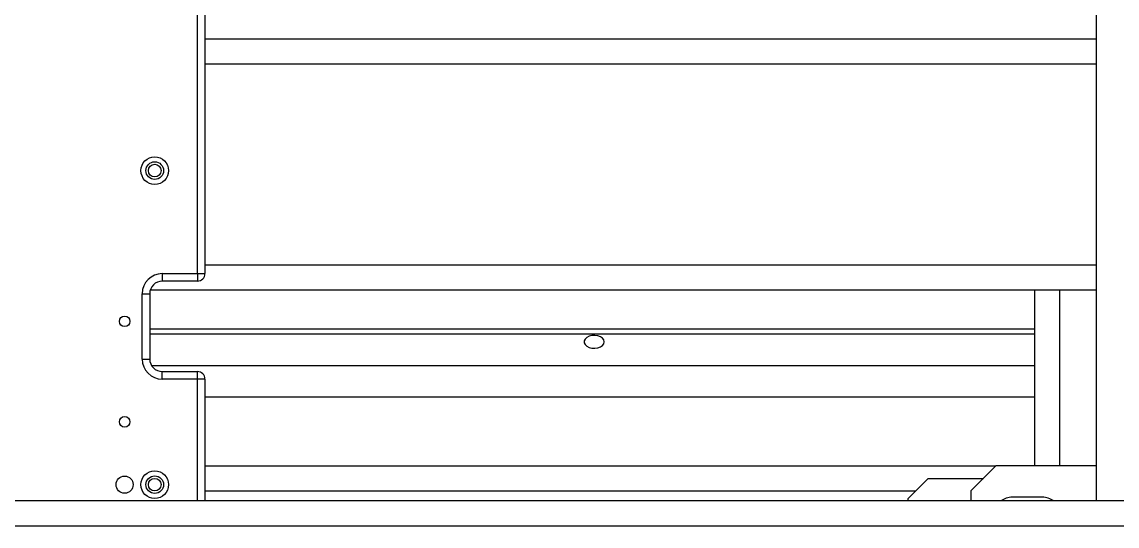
# Model space of a CAD drawing. Header units: millimetres. Extents: x 17243 to 30056, y 9468 to 18529.
# Drawn here: x 25011.4 to 25447.5, y 13641.6 to 13842.3 of the extents above; entities that cross this region are included whole.
import ezdxf

# ---------------------------------------------------------------- set-up
doc = ezdxf.new("R2010")
doc.units = ezdxf.units.MM
doc.layers.get('0').update_dxf_attribs({"lineweight": 18})

msp = doc.modelspace()

# ---------------------------------------------------------------- linework, layer by layer
at = {"color": 7, "linetype": 'Continuous', "lineweight": 25}
for p, q in [((25439.288, 13651.605), (25439.288, 14460.605)), ((25081.288, 13742.105), (25081.288, 13952.143)), ((25084.288, 13952.143), (25084.288, 13742.105)), ((25084.288, 13835.605), (25439.288, 13835.605)), ((25067.288, 13742.105), (25067.288, 13739.105)), ((25067.288, 13742.105), (25081.288, 13742.105)), ((25081.288, 13742.105), (25081.288, 13739.105)), ((25081.288, 13742.105), (25084.288, 13742.105)), ((25062.518, 13735.605), (25414.788, 13735.605)), ((25081.288, 13739.105), (25067.288, 13739.105)), ((25414.788, 13665.605), (25414.788, 13735.605)), ((25414.788, 13735.605), (25424.788, 13735.605)), ((25424.788, 13665.605), (25424.788, 13735.605)), ((25424.788, 13735.605), (25439.288, 13735.605)), ((25059.288, 13734.105), (25062.288, 13734.105)), ((25059.288, 13708.105), (25059.288, 13734.105)), ((25062.288, 13734.105), (25062.288, 13708.105)), ((25062.288, 13720.105), (25414.788, 13720.105)), ((25062.288, 13718.105), (25414.788, 13718.105)), ((25059.288, 13708.105), (25062.288, 13708.105)), ((25414.788, 13705.339), (25063.123, 13705.339)), ((25067.288, 13700.105), (25067.288, 13703.105)), ((25067.288, 13703.105), (25081.288, 13703.105)), ((25081.288, 13700.105), (25081.288, 13703.105)), ((25081.288, 13700.105), (25067.288, 13700.105)), ((25084.288, 13700.105), (25081.288, 13700.105)), ((25084.288, 13700.105), (25084.288, 13651.605)), ((25084.288, 13693.086), (25414.788, 13693.086)), ((25084.288, 13665.605), (25399.288, 13665.605)), ((25399.288, 13665.605), (25389.288, 13655.605)), ((25439.288, 13665.605), (25399.288, 13665.605)), ((25364.288, 13652.605), (25372.288, 13660.605)), ((25372.288, 13660.605), (25394.288, 13660.605)), ((25364.288, 13651.605), (25364.288, 13652.605)), ((25389.288, 13655.605), (25389.288, 13651.605)), ((25417.788, 13653.105), (25405.788, 13653.105)), ((25722.288, 13651.605), (23943.288, 13651.605))]:
    msp.add_line(p, q, dxfattribs=at)
at = {"color": 8, "linetype": 'Continuous', "lineweight": 25}
for p, q in [((25084.288, 13825.605), (25439.288, 13825.605)), ((25084.288, 13745.605), (25439.288, 13745.605)), ((25081.288, 13651.605), (25081.288, 13700.105)), ((25084.288, 13655.605), (25367.288, 13655.605)), ((25722.288, 13641.605), (23943.288, 13641.605))]:
    msp.add_line(p, q, dxfattribs=at)
at = {"color": 7, "linetype": 'Continuous', "lineweight": 25}
msp.add_lwpolyline([(25243.288, 13714.942), (25243.11, 13715.696), (25242.593, 13716.384), (25241.782, 13716.944), (25240.749, 13717.325), (25239.587, 13717.495), (25238.398, 13717.438), (25237.288, 13717.159), (25236.356, 13716.683), (25235.684, 13716.053), (25235.333, 13715.323), (25235.333, 13714.56), (25235.684, 13713.83), (25236.356, 13713.2), (25237.288, 13712.724), (25238.398, 13712.445), (25239.587, 13712.388), (25240.749, 13712.558), (25241.782, 13712.939), (25242.593, 13713.499), (25243.11, 13714.187), (25243.288, 13714.942)], dxfattribs=at)
for centre, radius in [((25064.288, 13783.105), 5.5), ((25064.288, 13783.105), 3.5), ((25064.288, 13783.105), 2.5), ((25052.288, 13723.105), 2.1), ((25052.288, 13683.105), 2.1), ((25052.288, 13658.105), 3.4), ((25064.288, 13658.105), 5.5), ((25064.288, 13658.105), 3.5), ((25064.288, 13658.105), 2.5)]:
    msp.add_circle(centre, radius, dxfattribs=at)
for centre, radius, start, end in [((25067.288, 13734.105), 8, 90, 180), ((25081.288, 13742.105), 3, 270, 360), ((25067.288, 13734.105), 5, 90, 180), ((25067.288, 13708.105), 8, 180, 270), ((25067.288, 13708.105), 5, 180, 270), ((25081.288, 13700.105), 3, 0, 90), ((25405.788, 13645.605), 7.5, 90, 126.8699), ((25417.788, 13645.605), 7.5, 53.1301, 90)]:
    msp.add_arc(centre, radius, start, end, dxfattribs=at)

doc.saveas('drawing.dxf')
